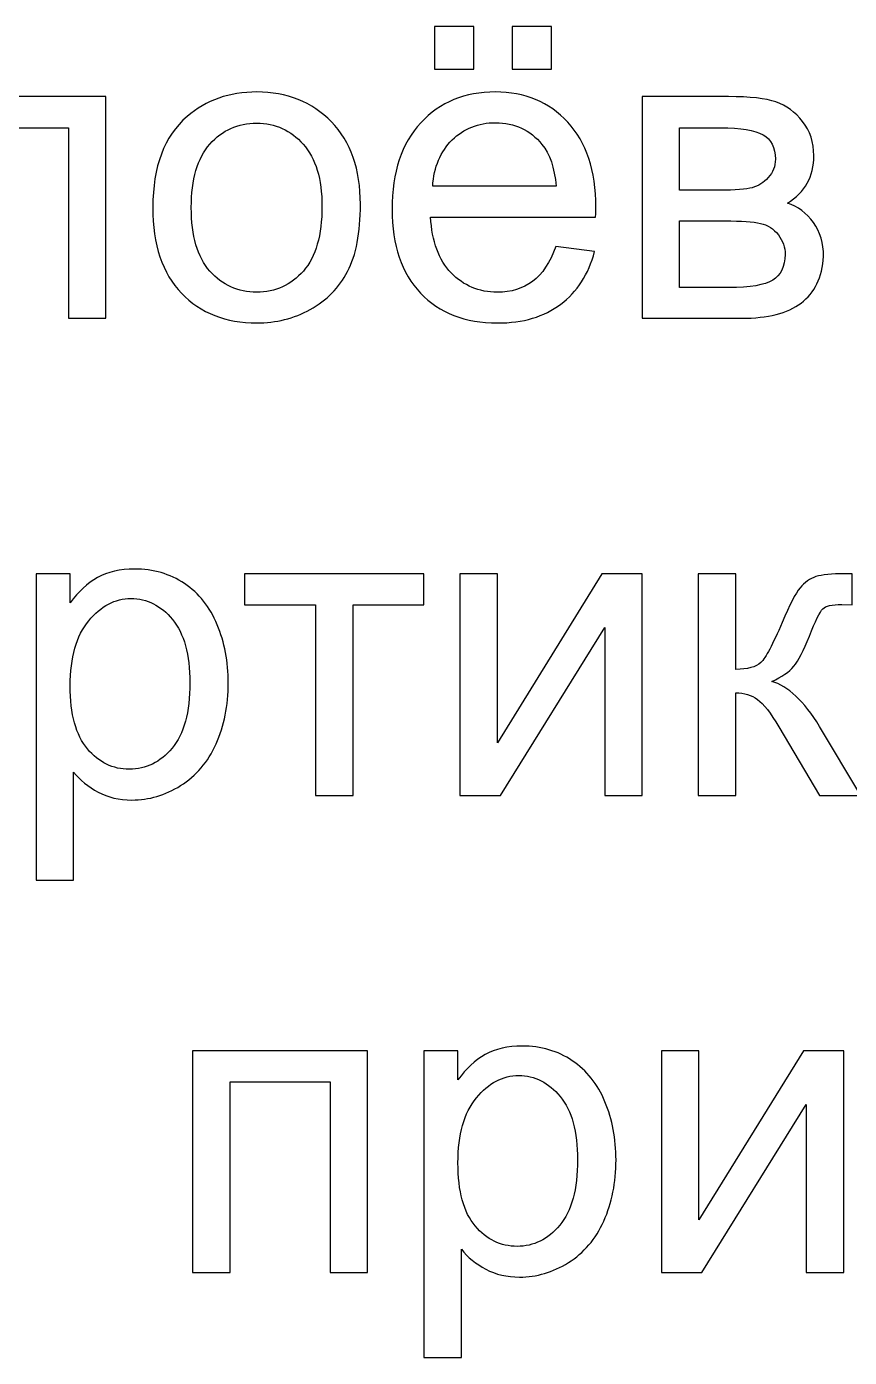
# Model space of a CAD drawing. Header units: millimetres. Extents: x -998 to 1016, y -1915 to 1914.
# Drawn here: x -760 to -715.9, y 1580.6 to 1652.1 of the extents above; entities that cross this region are included whole.
import ezdxf

# ---------------------------------------------------------------- set-up
doc = ezdxf.new("R2010")
doc.units = ezdxf.units.MM
doc.header["$MEASUREMENT"] = 0
doc.layers.add('layer 1', color=7, linetype='Continuous')

msp = doc.modelspace()

# ---------------------------------------------------------------- linework, layer by layer
at = {"layer": 'layer 1', "color": 250}
for points, knots in [([(-738.1272, 1649.7988), (-738.1272, 1649.7988), (-738.1272, 1652.0919), (-738.1272, 1652.0919), (-738.1272, 1652.0919), (-738.1272, 1652.0919), (-736.0176, 1652.0919), (-736.0176, 1652.0919), (-736.0176, 1652.0919), (-736.0176, 1652.0919), (-736.0176, 1649.7988), (-736.0176, 1649.7988), (-736.0176, 1649.7988), (-736.0176, 1649.7988), (-738.1272, 1649.7988), (-738.1272, 1649.7988)], [0, 0, 0, 0, 0.2, 0.2, 0.2, 0.2, 0.4, 0.4, 0.4, 0.4, 0.6, 0.6, 0.6, 0.6, 1, 1, 1, 1]), ([(-733.9539, 1649.7988), (-733.9539, 1649.7988), (-733.9539, 1652.0919), (-733.9539, 1652.0919), (-733.9539, 1652.0919), (-733.9539, 1652.0919), (-731.8443, 1652.0919), (-731.8443, 1652.0919), (-731.8443, 1652.0919), (-731.8443, 1652.0919), (-731.8443, 1649.7988), (-731.8443, 1649.7988), (-731.8443, 1649.7988), (-731.8443, 1649.7988), (-733.9539, 1649.7988), (-733.9539, 1649.7988)], [0, 0, 0, 0, 0.2, 0.2, 0.2, 0.2, 0.4, 0.4, 0.4, 0.4, 0.6, 0.6, 0.6, 0.6, 1, 1, 1, 1]), ([(-753.2423, 1642.3808), (-753.2423, 1644.5783), (-752.6308, 1646.2064), (-751.404, 1647.265), (-751.404, 1647.265), (-750.3836, 1648.144), (-749.1339, 1648.5835), (-747.6625, 1648.5835), (-747.6625, 1648.5835), (-746.0306, 1648.5835), (-744.693, 1648.0485), (-743.6535, 1646.9784), (-743.6535, 1646.9784), (-742.6178, 1645.9121), (-742.098, 1644.4331), (-742.098, 1642.5489), (-742.098, 1642.5489), (-742.098, 1641.0202), (-742.3273, 1639.8202), (-742.7859, 1638.945), (-742.7859, 1638.945), (-743.2445, 1638.0698), (-743.9134, 1637.3896), (-744.7924, 1636.9042), (-744.7924, 1636.9042), (-745.6675, 1636.4188), (-746.6268, 1636.1781), (-747.6625, 1636.1781), (-747.6625, 1636.1781), (-749.3288, 1636.1781), (-750.6741, 1636.7093), (-751.7021, 1637.7756), (-751.7021, 1637.7756), (-752.7302, 1638.8418), (-753.2423, 1640.3782), (-753.2423, 1642.3808)], [0, 0, 0, 0, 0.1, 0.1, 0.1, 0.1, 0.2, 0.2, 0.2, 0.2, 0.3, 0.3, 0.3, 0.3, 0.4, 0.4, 0.4, 0.4, 0.5, 0.5, 0.5, 0.5, 0.6, 0.6, 0.6, 0.6, 0.7, 0.7, 0.7, 0.7, 0.8, 0.8, 0.8, 0.8, 1, 1, 1, 1]), ([(-731.6149, 1640.2826), (-731.6149, 1640.2826), (-729.5283, 1640.0075), (-729.5283, 1640.0075), (-729.5283, 1640.0075), (-729.8531, 1638.796), (-730.4608, 1637.852), (-731.3474, 1637.1832), (-731.3474, 1637.1832), (-732.2341, 1636.5144), (-733.3653, 1636.1781), (-734.745, 1636.1781), (-734.745, 1636.1781), (-736.4801, 1636.1781), (-737.8559, 1636.7131), (-738.8725, 1637.7832), (-738.8725, 1637.7832), (-739.8891, 1638.8495), (-740.3974, 1640.3514), (-740.3974, 1642.2814), (-740.3974, 1642.2814), (-740.3974, 1644.2764), (-739.8853, 1645.828), (-738.8572, 1646.9287), (-738.8572, 1646.9287), (-737.8291, 1648.0332), (-736.4953, 1648.5835), (-734.8558, 1648.5835), (-734.8558, 1648.5835), (-733.2698, 1648.5835), (-731.9742, 1648.0446), (-730.9691, 1646.9631), (-730.9691, 1646.9631), (-729.9639, 1645.8815), (-729.4595, 1644.3605), (-729.4595, 1642.3999), (-729.4595, 1642.3999), (-729.4595, 1642.2814), (-729.4633, 1642.1018), (-729.4709, 1641.8649), (-729.4709, 1641.8649), (-729.4709, 1641.8649), (-738.3336, 1641.8649), (-738.3336, 1641.8649), (-738.3336, 1641.8649), (-738.2572, 1640.5616), (-737.8903, 1639.5603), (-737.2253, 1638.8686), (-737.2253, 1638.8686), (-736.5641, 1638.1768), (-735.7348, 1637.8291), (-734.745, 1637.8291), (-734.745, 1637.8291), (-734.0074, 1637.8291), (-733.3768, 1638.024), (-732.857, 1638.4138), (-732.857, 1638.4138), (-732.3334, 1638.8036), (-731.9207, 1639.4266), (-731.6149, 1640.2826)], [0, 0, 0, 0, 0.0625, 0.0625, 0.0625, 0.0625, 0.125, 0.125, 0.125, 0.125, 0.1875, 0.1875, 0.1875, 0.1875, 0.25, 0.25, 0.25, 0.25, 0.3125, 0.3125, 0.3125, 0.3125, 0.375, 0.375, 0.375, 0.375, 0.4375, 0.4375, 0.4375, 0.4375, 0.5, 0.5, 0.5, 0.5, 0.5625, 0.5625, 0.5625, 0.5625, 0.625, 0.625, 0.625, 0.625, 0.6875, 0.6875, 0.6875, 0.6875, 0.75, 0.75, 0.75, 0.75, 0.8125, 0.8125, 0.8125, 0.8125, 0.875, 0.875, 0.875, 0.875, 1, 1, 1, 1]), ([(-765.1357, 1648.3313), (-765.1357, 1648.3313), (-755.757, 1648.3313), (-755.757, 1648.3313), (-755.757, 1648.3313), (-755.757, 1648.3313), (-755.757, 1636.4418), (-755.757, 1636.4418), (-755.757, 1636.4418), (-755.757, 1636.4418), (-757.7749, 1636.4418), (-757.7749, 1636.4418), (-757.7749, 1636.4418), (-757.7749, 1636.4418), (-757.7749, 1646.6573), (-757.7749, 1646.6573), (-757.7749, 1646.6573), (-757.7749, 1646.6573), (-763.1178, 1646.6573), (-763.1178, 1646.6573), (-763.1178, 1646.6573), (-763.1178, 1646.6573), (-763.1178, 1640.7374), (-763.1178, 1640.7374), (-763.1178, 1640.7374), (-763.1178, 1639.3578), (-763.1636, 1638.4482), (-763.2515, 1638.0049), (-763.2515, 1638.0049), (-763.3433, 1637.5654), (-763.5878, 1637.1832), (-763.9891, 1636.8545), (-763.9891, 1636.8545), (-764.3942, 1636.5258), (-764.9752, 1636.3615), (-765.7357, 1636.3615), (-765.7357, 1636.3615), (-766.2058, 1636.3615), (-766.7485, 1636.3921), (-767.3599, 1636.4494), (-767.3599, 1636.4494), (-767.3599, 1636.4494), (-767.3599, 1638.1272), (-767.3599, 1638.1272), (-767.3599, 1638.1272), (-767.3599, 1638.1272), (-766.4771, 1638.1272), (-766.4771, 1638.1272), (-766.4771, 1638.1272), (-766.0605, 1638.1272), (-765.7624, 1638.1692), (-765.5828, 1638.2571), (-765.5828, 1638.2571), (-765.4032, 1638.3412), (-765.2847, 1638.4788), (-765.2236, 1638.666), (-765.2236, 1638.666), (-765.1662, 1638.8533), (-765.1357, 1639.461), (-765.1357, 1640.489), (-765.1357, 1640.489), (-765.1357, 1640.489), (-765.1357, 1648.3313), (-765.1357, 1648.3313)], [0, 0, 0, 0, 0.0588235, 0.0588235, 0.0588235, 0.0588235, 0.1176471, 0.1176471, 0.1176471, 0.1176471, 0.1764706, 0.1764706, 0.1764706, 0.1764706, 0.2352941, 0.2352941, 0.2352941, 0.2352941, 0.2941176, 0.2941176, 0.2941176, 0.2941176, 0.3529412, 0.3529412, 0.3529412, 0.3529412, 0.4117647, 0.4117647, 0.4117647, 0.4117647, 0.4705882, 0.4705882, 0.4705882, 0.4705882, 0.5294118, 0.5294118, 0.5294118, 0.5294118, 0.5882353, 0.5882353, 0.5882353, 0.5882353, 0.6470588, 0.6470588, 0.6470588, 0.6470588, 0.7058824, 0.7058824, 0.7058824, 0.7058824, 0.7647059, 0.7647059, 0.7647059, 0.7647059, 0.8235294, 0.8235294, 0.8235294, 0.8235294, 0.8823529, 0.8823529, 0.8823529, 0.8823529, 1, 1, 1, 1]), ([(-726.9792, 1648.3313), (-726.9792, 1648.3313), (-722.3357, 1648.3313), (-722.3357, 1648.3313), (-722.3357, 1648.3313), (-721.1968, 1648.3313), (-720.3484, 1648.2357), (-719.7904, 1648.0446), (-719.7904, 1648.0446), (-719.2363, 1647.8536), (-718.7586, 1647.5058), (-718.3611, 1646.9975), (-718.3611, 1646.9975), (-717.9598, 1646.4854), (-717.7611, 1645.8777), (-717.7611, 1645.1669), (-717.7611, 1645.1669), (-717.7611, 1644.5974), (-717.8796, 1644.1006), (-718.1127, 1643.6802), (-718.1127, 1643.6802), (-718.3496, 1643.256), (-718.7012, 1642.9006), (-719.1751, 1642.6177), (-719.1751, 1642.6177), (-718.6172, 1642.4305), (-718.1547, 1642.0827), (-717.784, 1641.5706), (-717.784, 1641.5706), (-717.4171, 1641.0623), (-717.2337, 1640.4546), (-717.2337, 1639.7552), (-717.2337, 1639.7552), (-717.3063, 1638.6278), (-717.7114, 1637.7908), (-718.4414, 1637.2482), (-718.4414, 1637.2482), (-719.1713, 1636.7016), (-720.2338, 1636.4303), (-721.6249, 1636.4303), (-721.6249, 1636.4303), (-721.6249, 1636.4303), (-726.9792, 1636.4303), (-726.9792, 1636.4303), (-726.9792, 1636.4303), (-726.9792, 1636.4303), (-726.9792, 1648.3313), (-726.9792, 1648.3313)], [0, 0, 0, 0, 0.0769231, 0.0769231, 0.0769231, 0.0769231, 0.1538462, 0.1538462, 0.1538462, 0.1538462, 0.2307692, 0.2307692, 0.2307692, 0.2307692, 0.3076923, 0.3076923, 0.3076923, 0.3076923, 0.3846154, 0.3846154, 0.3846154, 0.3846154, 0.4615385, 0.4615385, 0.4615385, 0.4615385, 0.5384615, 0.5384615, 0.5384615, 0.5384615, 0.6153846, 0.6153846, 0.6153846, 0.6153846, 0.6923077, 0.6923077, 0.6923077, 0.6923077, 0.7692308, 0.7692308, 0.7692308, 0.7692308, 0.8461538, 0.8461538, 0.8461538, 0.8461538, 1, 1, 1, 1]), ([(-751.1785, 1642.377), (-751.1785, 1640.8559), (-750.846, 1639.717), (-750.1811, 1638.9641), (-750.1811, 1638.9641), (-749.5122, 1638.2074), (-748.6753, 1637.8291), (-747.6625, 1637.8291), (-747.6625, 1637.8291), (-746.6612, 1637.8291), (-745.8281, 1638.2074), (-745.1593, 1638.968), (-745.1593, 1638.968), (-744.4943, 1639.7285), (-744.1618, 1640.8865), (-744.1618, 1642.4419), (-744.1618, 1642.4419), (-744.1618, 1643.9095), (-744.4981, 1645.0216), (-745.1669, 1645.7745), (-745.1669, 1645.7745), (-745.8357, 1646.5312), (-746.6689, 1646.9096), (-747.6625, 1646.9096), (-747.6625, 1646.9096), (-748.6753, 1646.9096), (-749.5122, 1646.5351), (-750.1811, 1645.7822), (-750.1811, 1645.7822), (-750.846, 1645.0293), (-751.1785, 1643.8942), (-751.1785, 1642.377)], [0, 0, 0, 0, 0.1111111, 0.1111111, 0.1111111, 0.1111111, 0.2222222, 0.2222222, 0.2222222, 0.2222222, 0.3333333, 0.3333333, 0.3333333, 0.3333333, 0.4444444, 0.4444444, 0.4444444, 0.4444444, 0.5555556, 0.5555556, 0.5555556, 0.5555556, 0.6666667, 0.6666667, 0.6666667, 0.6666667, 0.7777778, 0.7777778, 0.7777778, 0.7777778, 1, 1, 1, 1]), ([(-738.219, 1643.5159), (-738.219, 1643.5159), (-731.592, 1643.5159), (-731.592, 1643.5159), (-731.592, 1643.5159), (-731.6799, 1644.5172), (-731.936, 1645.2662), (-732.3525, 1645.7669), (-732.3525, 1645.7669), (-732.9908, 1646.5427), (-733.8239, 1646.9325), (-734.8443, 1646.9325), (-734.8443, 1646.9325), (-735.7692, 1646.9325), (-736.545, 1646.623), (-737.1756, 1646.0038), (-737.1756, 1646.0038), (-737.8024, 1645.3847), (-738.1502, 1644.5554), (-738.219, 1643.5159)], [0, 0, 0, 0, 0.1666667, 0.1666667, 0.1666667, 0.1666667, 0.3333333, 0.3333333, 0.3333333, 0.3333333, 0.5, 0.5, 0.5, 0.5, 0.6666667, 0.6666667, 0.6666667, 0.6666667, 1, 1, 1, 1]), ([(-724.9613, 1643.3095), (-724.9613, 1643.3095), (-722.8211, 1643.3095), (-722.8211, 1643.3095), (-722.8211, 1643.3095), (-721.9688, 1643.3095), (-721.3803, 1643.3553), (-721.0631, 1643.4432), (-721.0631, 1643.4432), (-720.7421, 1643.535), (-720.4554, 1643.7146), (-720.2032, 1643.9898), (-720.2032, 1643.9898), (-719.951, 1644.2611), (-719.8248, 1644.5898), (-719.8248, 1644.9719), (-719.8248, 1644.9719), (-719.8248, 1645.6025), (-720.0465, 1646.0382), (-720.486, 1646.2866), (-720.486, 1646.2866), (-720.9293, 1646.5351), (-721.686, 1646.6573), (-722.7561, 1646.6573), (-722.7561, 1646.6573), (-722.7561, 1646.6573), (-724.9613, 1646.6573), (-724.9613, 1646.6573), (-724.9613, 1646.6573), (-724.9613, 1646.6573), (-724.9613, 1643.3095), (-724.9613, 1643.3095)], [0, 0, 0, 0, 0.1111111, 0.1111111, 0.1111111, 0.1111111, 0.2222222, 0.2222222, 0.2222222, 0.2222222, 0.3333333, 0.3333333, 0.3333333, 0.3333333, 0.4444444, 0.4444444, 0.4444444, 0.4444444, 0.5555556, 0.5555556, 0.5555556, 0.5555556, 0.6666667, 0.6666667, 0.6666667, 0.6666667, 0.7777778, 0.7777778, 0.7777778, 0.7777778, 1, 1, 1, 1]), ([(-724.9613, 1638.0813), (-724.9613, 1638.0813), (-722.3128, 1638.0813), (-722.3128, 1638.0813), (-722.3128, 1638.0813), (-721.1739, 1638.0813), (-720.3905, 1638.2151), (-719.9662, 1638.4788), (-719.9662, 1638.4788), (-719.542, 1638.7463), (-719.3204, 1639.2011), (-719.2974, 1639.8546), (-719.2974, 1639.8546), (-719.2974, 1640.233), (-719.4197, 1640.5884), (-719.6643, 1640.9132), (-719.6643, 1640.9132), (-719.9127, 1641.2381), (-720.2338, 1641.4445), (-720.6274, 1641.5285), (-720.6274, 1641.5285), (-721.021, 1641.6164), (-721.6555, 1641.6585), (-722.5268, 1641.6585), (-722.5268, 1641.6585), (-722.5268, 1641.6585), (-724.9613, 1641.6585), (-724.9613, 1641.6585), (-724.9613, 1641.6585), (-724.9613, 1641.6585), (-724.9613, 1638.0813), (-724.9613, 1638.0813)], [0, 0, 0, 0, 0.1111111, 0.1111111, 0.1111111, 0.1111111, 0.2222222, 0.2222222, 0.2222222, 0.2222222, 0.3333333, 0.3333333, 0.3333333, 0.3333333, 0.4444444, 0.4444444, 0.4444444, 0.4444444, 0.5555556, 0.5555556, 0.5555556, 0.5555556, 0.6666667, 0.6666667, 0.6666667, 0.6666667, 0.7777778, 0.7777778, 0.7777778, 0.7777778, 1, 1, 1, 1]), ([(-759.5102, 1606.2498), (-759.5102, 1606.2498), (-759.5102, 1622.714), (-759.5102, 1622.714), (-759.5102, 1622.714), (-759.5102, 1622.714), (-757.6757, 1622.714), (-757.6757, 1622.714), (-757.6757, 1622.714), (-757.6757, 1622.714), (-757.6757, 1621.1509), (-757.6757, 1621.1509), (-757.6757, 1621.1509), (-757.2439, 1621.7547), (-756.7547, 1622.2095), (-756.2082, 1622.5114), (-756.2082, 1622.5114), (-755.6655, 1622.8133), (-755.0043, 1622.9662), (-754.2285, 1622.9662), (-754.2285, 1622.9662), (-753.2119, 1622.9662), (-752.3176, 1622.7063), (-751.5418, 1622.1828), (-751.5418, 1622.1828), (-750.766, 1621.663), (-750.1812, 1620.9254), (-749.7838, 1619.9776), (-749.7838, 1619.9776), (-749.3901, 1619.026), (-749.1914, 1617.9865), (-749.1914, 1616.8514), (-749.1914, 1616.8514), (-749.1914, 1615.6399), (-749.4093, 1614.5469), (-749.8449, 1613.5723), (-749.8449, 1613.5723), (-750.2806, 1612.6016), (-750.915, 1611.8563), (-751.7482, 1611.3366), (-751.7482, 1611.3366), (-752.5775, 1610.8206), (-753.4527, 1610.5608), (-754.3699, 1610.5608), (-754.3699, 1610.5608), (-755.0425, 1610.5608), (-755.6464, 1610.7022), (-756.1776, 1610.985), (-756.1776, 1610.985), (-756.7126, 1611.2678), (-757.1483, 1611.6232), (-757.4923, 1612.0551), (-757.4923, 1612.0551), (-757.4923, 1612.0551), (-757.4923, 1606.2498), (-757.4923, 1606.2498), (-757.4923, 1606.2498), (-757.4923, 1606.2498), (-759.5102, 1606.2498), (-759.5102, 1606.2498)], [0, 0, 0, 0, 0.0625, 0.0625, 0.0625, 0.0625, 0.125, 0.125, 0.125, 0.125, 0.1875, 0.1875, 0.1875, 0.1875, 0.25, 0.25, 0.25, 0.25, 0.3125, 0.3125, 0.3125, 0.3125, 0.375, 0.375, 0.375, 0.375, 0.4375, 0.4375, 0.4375, 0.4375, 0.5, 0.5, 0.5, 0.5, 0.5625, 0.5625, 0.5625, 0.5625, 0.625, 0.625, 0.625, 0.625, 0.6875, 0.6875, 0.6875, 0.6875, 0.75, 0.75, 0.75, 0.75, 0.8125, 0.8125, 0.8125, 0.8125, 0.875, 0.875, 0.875, 0.875, 1, 1, 1, 1]), ([(-748.3163, 1622.714), (-748.3163, 1622.714), (-738.6854, 1622.714), (-738.6854, 1622.714), (-738.6854, 1622.714), (-738.6854, 1622.714), (-738.6854, 1621.04), (-738.6854, 1621.04), (-738.6854, 1621.04), (-738.6854, 1621.04), (-742.4919, 1621.04), (-742.4919, 1621.04), (-742.4919, 1621.04), (-742.4919, 1621.04), (-742.4919, 1610.813), (-742.4919, 1610.813), (-742.4919, 1610.813), (-742.4919, 1610.813), (-744.5098, 1610.813), (-744.5098, 1610.813), (-744.5098, 1610.813), (-744.5098, 1610.813), (-744.5098, 1621.04), (-744.5098, 1621.04), (-744.5098, 1621.04), (-744.5098, 1621.04), (-748.3163, 1621.04), (-748.3163, 1621.04), (-748.3163, 1621.04), (-748.3163, 1621.04), (-748.3163, 1622.714), (-748.3163, 1622.714)], [0, 0, 0, 0, 0.1111111, 0.1111111, 0.1111111, 0.1111111, 0.2222222, 0.2222222, 0.2222222, 0.2222222, 0.3333333, 0.3333333, 0.3333333, 0.3333333, 0.4444444, 0.4444444, 0.4444444, 0.4444444, 0.5555556, 0.5555556, 0.5555556, 0.5555556, 0.6666667, 0.6666667, 0.6666667, 0.6666667, 0.7777778, 0.7777778, 0.7777778, 0.7777778, 1, 1, 1, 1]), ([(-736.7593, 1622.714), (-736.7593, 1622.714), (-734.7414, 1622.714), (-734.7414, 1622.714), (-734.7414, 1622.714), (-734.7414, 1622.714), (-734.7414, 1613.6373), (-734.7414, 1613.6373), (-734.7414, 1613.6373), (-734.7414, 1613.6373), (-729.1349, 1622.714), (-729.1349, 1622.714), (-729.1349, 1622.714), (-729.1349, 1622.714), (-726.9679, 1622.714), (-726.9679, 1622.714), (-726.9679, 1622.714), (-726.9679, 1622.714), (-726.9679, 1610.813), (-726.9679, 1610.813), (-726.9679, 1610.813), (-726.9679, 1610.813), (-728.9858, 1610.813), (-728.9858, 1610.813), (-728.9858, 1610.813), (-728.9858, 1610.813), (-728.9858, 1619.8324), (-728.9858, 1619.8324), (-728.9858, 1619.8324), (-728.9858, 1619.8324), (-734.5847, 1610.813), (-734.5847, 1610.813), (-734.5847, 1610.813), (-734.5847, 1610.813), (-736.7593, 1610.813), (-736.7593, 1610.813), (-736.7593, 1610.813), (-736.7593, 1610.813), (-736.7593, 1622.714), (-736.7593, 1622.714)], [0, 0, 0, 0, 0.0909091, 0.0909091, 0.0909091, 0.0909091, 0.1818182, 0.1818182, 0.1818182, 0.1818182, 0.2727273, 0.2727273, 0.2727273, 0.2727273, 0.3636364, 0.3636364, 0.3636364, 0.3636364, 0.4545455, 0.4545455, 0.4545455, 0.4545455, 0.5454545, 0.5454545, 0.5454545, 0.5454545, 0.6363636, 0.6363636, 0.6363636, 0.6363636, 0.7272727, 0.7272727, 0.7272727, 0.7272727, 0.8181818, 0.8181818, 0.8181818, 0.8181818, 1, 1, 1, 1]), ([(-723.9716, 1622.714), (-723.9716, 1622.714), (-721.9537, 1622.714), (-721.9537, 1622.714), (-721.9537, 1622.714), (-721.9537, 1622.714), (-721.9537, 1617.5775), (-721.9537, 1617.5775), (-721.9537, 1617.5775), (-721.3117, 1617.5775), (-720.8607, 1617.6998), (-720.6008, 1617.9482), (-720.6008, 1617.9482), (-720.3448, 1618.1928), (-719.9664, 1618.9075), (-719.4619, 1620.0961), (-719.4619, 1620.0961), (-719.0645, 1621.0362), (-718.7434, 1621.6554), (-718.4988, 1621.9534), (-718.4988, 1621.9534), (-718.2504, 1622.2515), (-717.9676, 1622.4541), (-717.6466, 1622.5573), (-717.6466, 1622.5573), (-717.3217, 1622.6605), (-716.8058, 1622.714), (-716.0988, 1622.714), (-716.0988, 1622.714), (-716.0988, 1622.714), (-715.6937, 1622.714), (-715.6937, 1622.714), (-715.6937, 1622.714), (-715.6937, 1622.714), (-715.6937, 1621.0515), (-715.6937, 1621.0515), (-715.6937, 1621.0515), (-715.6937, 1621.0515), (-716.2555, 1621.063), (-716.2555, 1621.063), (-716.2555, 1621.063), (-716.7867, 1621.063), (-717.1268, 1620.9827), (-717.2759, 1620.826), (-717.2759, 1620.826), (-717.4326, 1620.6617), (-717.6733, 1620.1725), (-717.9944, 1619.3585), (-717.9944, 1619.3585), (-718.3001, 1618.5788), (-718.5791, 1618.04), (-718.8352, 1617.7419), (-718.8352, 1617.7419), (-719.0874, 1617.4438), (-719.481, 1617.1724), (-720.0123, 1616.924), (-720.0123, 1616.924), (-719.1447, 1616.6909), (-718.2886, 1615.8845), (-717.4479, 1614.501), (-717.4479, 1614.501), (-717.4479, 1614.501), (-715.2351, 1610.813), (-715.2351, 1610.813), (-715.2351, 1610.813), (-715.2351, 1610.813), (-717.4517, 1610.813), (-717.4517, 1610.813), (-717.4517, 1610.813), (-717.4517, 1610.813), (-719.6339, 1614.4895), (-719.6339, 1614.4895), (-719.6339, 1614.4895), (-720.0734, 1615.2348), (-720.4556, 1615.724), (-720.7804, 1615.9609), (-720.7804, 1615.9609), (-721.1091, 1616.1979), (-721.4989, 1616.3163), (-721.9537, 1616.3163), (-721.9537, 1616.3163), (-721.9537, 1616.3163), (-721.9537, 1610.813), (-721.9537, 1610.813), (-721.9537, 1610.813), (-721.9537, 1610.813), (-723.9716, 1610.813), (-723.9716, 1610.813), (-723.9716, 1610.813), (-723.9716, 1610.813), (-723.9716, 1622.714), (-723.9716, 1622.714)], [0, 0, 0, 0, 0.0416667, 0.0416667, 0.0416667, 0.0416667, 0.0833333, 0.0833333, 0.0833333, 0.0833333, 0.125, 0.125, 0.125, 0.125, 0.1666667, 0.1666667, 0.1666667, 0.1666667, 0.2083333, 0.2083333, 0.2083333, 0.2083333, 0.25, 0.25, 0.25, 0.25, 0.2916667, 0.2916667, 0.2916667, 0.2916667, 0.3333333, 0.3333333, 0.3333333, 0.3333333, 0.375, 0.375, 0.375, 0.375, 0.4166667, 0.4166667, 0.4166667, 0.4166667, 0.4583333, 0.4583333, 0.4583333, 0.4583333, 0.5, 0.5, 0.5, 0.5, 0.5416667, 0.5416667, 0.5416667, 0.5416667, 0.5833333, 0.5833333, 0.5833333, 0.5833333, 0.625, 0.625, 0.625, 0.625, 0.6666667, 0.6666667, 0.6666667, 0.6666667, 0.7083333, 0.7083333, 0.7083333, 0.7083333, 0.75, 0.75, 0.75, 0.75, 0.7916667, 0.7916667, 0.7916667, 0.7916667, 0.8333333, 0.8333333, 0.8333333, 0.8333333, 0.875, 0.875, 0.875, 0.875, 0.9166667, 0.9166667, 0.9166667, 0.9166667, 1, 1, 1, 1]), ([(-757.6757, 1616.6909), (-757.6757, 1615.166), (-757.3662, 1614.0386), (-756.7509, 1613.3086), (-756.7509, 1613.3086), (-756.1317, 1612.5787), (-755.3827, 1612.2118), (-754.5037, 1612.2118), (-754.5037, 1612.2118), (-753.6094, 1612.2118), (-752.845, 1612.5901), (-752.2106, 1613.3468), (-752.2106, 1613.3468), (-751.5724, 1614.1035), (-751.2552, 1615.273), (-751.2552, 1616.859), (-751.2552, 1616.859), (-751.2552, 1618.3725), (-751.5647, 1619.5037), (-752.1877, 1620.2566), (-752.1877, 1620.2566), (-752.8106, 1621.0095), (-753.552, 1621.384), (-754.4158, 1621.384), (-754.4158, 1621.384), (-755.2718, 1621.384), (-756.0286, 1620.9827), (-756.6859, 1620.184), (-756.6859, 1620.184), (-757.3471, 1619.3814), (-757.6757, 1618.2196), (-757.6757, 1616.6909)], [0, 0, 0, 0, 0.1111111, 0.1111111, 0.1111111, 0.1111111, 0.2222222, 0.2222222, 0.2222222, 0.2222222, 0.3333333, 0.3333333, 0.3333333, 0.3333333, 0.4444444, 0.4444444, 0.4444444, 0.4444444, 0.5555556, 0.5555556, 0.5555556, 0.5555556, 0.6666667, 0.6666667, 0.6666667, 0.6666667, 0.7777778, 0.7777778, 0.7777778, 0.7777778, 1, 1, 1, 1]), ([(-738.697, 1580.6325), (-738.697, 1580.6325), (-738.697, 1597.0967), (-738.697, 1597.0967), (-738.697, 1597.0967), (-738.697, 1597.0967), (-736.8625, 1597.0967), (-736.8625, 1597.0967), (-736.8625, 1597.0967), (-736.8625, 1597.0967), (-736.8625, 1595.5336), (-736.8625, 1595.5336), (-736.8625, 1595.5336), (-736.4307, 1596.1374), (-735.9415, 1596.5922), (-735.395, 1596.8941), (-735.395, 1596.8941), (-734.8523, 1597.196), (-734.1911, 1597.3489), (-733.4153, 1597.3489), (-733.4153, 1597.3489), (-732.3987, 1597.3489), (-731.5044, 1597.089), (-730.7286, 1596.5655), (-730.7286, 1596.5655), (-729.9528, 1596.0457), (-729.368, 1595.3081), (-728.9706, 1594.3603), (-728.9706, 1594.3603), (-728.5769, 1593.4087), (-728.3782, 1592.3692), (-728.3782, 1591.2341), (-728.3782, 1591.2341), (-728.3782, 1590.0226), (-728.5961, 1588.9296), (-729.0317, 1587.955), (-729.0317, 1587.955), (-729.4674, 1586.9843), (-730.1018, 1586.239), (-730.935, 1585.7193), (-730.935, 1585.7193), (-731.7643, 1585.2033), (-732.6395, 1584.9435), (-733.5567, 1584.9435), (-733.5567, 1584.9435), (-734.2293, 1584.9435), (-734.8332, 1585.0849), (-735.3644, 1585.3677), (-735.3644, 1585.3677), (-735.8994, 1585.6505), (-736.3351, 1586.0059), (-736.6791, 1586.4378), (-736.6791, 1586.4378), (-736.6791, 1586.4378), (-736.6791, 1580.6325), (-736.6791, 1580.6325), (-736.6791, 1580.6325), (-736.6791, 1580.6325), (-738.697, 1580.6325), (-738.697, 1580.6325)], [0, 0, 0, 0, 0.0625, 0.0625, 0.0625, 0.0625, 0.125, 0.125, 0.125, 0.125, 0.1875, 0.1875, 0.1875, 0.1875, 0.25, 0.25, 0.25, 0.25, 0.3125, 0.3125, 0.3125, 0.3125, 0.375, 0.375, 0.375, 0.375, 0.4375, 0.4375, 0.4375, 0.4375, 0.5, 0.5, 0.5, 0.5, 0.5625, 0.5625, 0.5625, 0.5625, 0.625, 0.625, 0.625, 0.625, 0.6875, 0.6875, 0.6875, 0.6875, 0.75, 0.75, 0.75, 0.75, 0.8125, 0.8125, 0.8125, 0.8125, 0.875, 0.875, 0.875, 0.875, 1, 1, 1, 1]), ([(-751.1139, 1597.0967), (-751.1139, 1597.0967), (-741.7123, 1597.0967), (-741.7123, 1597.0967), (-741.7123, 1597.0967), (-741.7123, 1597.0967), (-741.7123, 1585.1957), (-741.7123, 1585.1957), (-741.7123, 1585.1957), (-741.7123, 1585.1957), (-743.7302, 1585.1957), (-743.7302, 1585.1957), (-743.7302, 1585.1957), (-743.7302, 1585.1957), (-743.7302, 1595.4227), (-743.7302, 1595.4227), (-743.7302, 1595.4227), (-743.7302, 1595.4227), (-749.096, 1595.4227), (-749.096, 1595.4227), (-749.096, 1595.4227), (-749.096, 1595.4227), (-749.096, 1585.1957), (-749.096, 1585.1957), (-749.096, 1585.1957), (-749.096, 1585.1957), (-751.1139, 1585.1957), (-751.1139, 1585.1957), (-751.1139, 1585.1957), (-751.1139, 1585.1957), (-751.1139, 1597.0967), (-751.1139, 1597.0967)], [0, 0, 0, 0, 0.1111111, 0.1111111, 0.1111111, 0.1111111, 0.2222222, 0.2222222, 0.2222222, 0.2222222, 0.3333333, 0.3333333, 0.3333333, 0.3333333, 0.4444444, 0.4444444, 0.4444444, 0.4444444, 0.5555556, 0.5555556, 0.5555556, 0.5555556, 0.6666667, 0.6666667, 0.6666667, 0.6666667, 0.7777778, 0.7777778, 0.7777778, 0.7777778, 1, 1, 1, 1]), ([(-725.9438, 1597.0967), (-725.9438, 1597.0967), (-723.9259, 1597.0967), (-723.9259, 1597.0967), (-723.9259, 1597.0967), (-723.9259, 1597.0967), (-723.9259, 1588.02), (-723.9259, 1588.02), (-723.9259, 1588.02), (-723.9259, 1588.02), (-718.3194, 1597.0967), (-718.3194, 1597.0967), (-718.3194, 1597.0967), (-718.3194, 1597.0967), (-716.1524, 1597.0967), (-716.1524, 1597.0967), (-716.1524, 1597.0967), (-716.1524, 1597.0967), (-716.1524, 1585.1957), (-716.1524, 1585.1957), (-716.1524, 1585.1957), (-716.1524, 1585.1957), (-718.1703, 1585.1957), (-718.1703, 1585.1957), (-718.1703, 1585.1957), (-718.1703, 1585.1957), (-718.1703, 1594.2151), (-718.1703, 1594.2151), (-718.1703, 1594.2151), (-718.1703, 1594.2151), (-723.7692, 1585.1957), (-723.7692, 1585.1957), (-723.7692, 1585.1957), (-723.7692, 1585.1957), (-725.9438, 1585.1957), (-725.9438, 1585.1957), (-725.9438, 1585.1957), (-725.9438, 1585.1957), (-725.9438, 1597.0967), (-725.9438, 1597.0967)], [0, 0, 0, 0, 0.0909091, 0.0909091, 0.0909091, 0.0909091, 0.1818182, 0.1818182, 0.1818182, 0.1818182, 0.2727273, 0.2727273, 0.2727273, 0.2727273, 0.3636364, 0.3636364, 0.3636364, 0.3636364, 0.4545455, 0.4545455, 0.4545455, 0.4545455, 0.5454545, 0.5454545, 0.5454545, 0.5454545, 0.6363636, 0.6363636, 0.6363636, 0.6363636, 0.7272727, 0.7272727, 0.7272727, 0.7272727, 0.8181818, 0.8181818, 0.8181818, 0.8181818, 1, 1, 1, 1]), ([(-736.8625, 1591.0736), (-736.8625, 1589.5487), (-736.553, 1588.4213), (-735.9377, 1587.6913), (-735.9377, 1587.6913), (-735.3185, 1586.9614), (-734.5695, 1586.5945), (-733.6905, 1586.5945), (-733.6905, 1586.5945), (-732.7962, 1586.5945), (-732.0318, 1586.9728), (-731.3974, 1587.7295), (-731.3974, 1587.7295), (-730.7592, 1588.4862), (-730.442, 1589.6557), (-730.442, 1591.2417), (-730.442, 1591.2417), (-730.442, 1592.7552), (-730.7515, 1593.8864), (-731.3745, 1594.6393), (-731.3745, 1594.6393), (-731.9974, 1595.3922), (-732.7388, 1595.7667), (-733.6026, 1595.7667), (-733.6026, 1595.7667), (-734.4586, 1595.7667), (-735.2154, 1595.3654), (-735.8727, 1594.5667), (-735.8727, 1594.5667), (-736.5339, 1593.7641), (-736.8625, 1592.6023), (-736.8625, 1591.0736)], [0, 0, 0, 0, 0.1111111, 0.1111111, 0.1111111, 0.1111111, 0.2222222, 0.2222222, 0.2222222, 0.2222222, 0.3333333, 0.3333333, 0.3333333, 0.3333333, 0.4444444, 0.4444444, 0.4444444, 0.4444444, 0.5555556, 0.5555556, 0.5555556, 0.5555556, 0.6666667, 0.6666667, 0.6666667, 0.6666667, 0.7777778, 0.7777778, 0.7777778, 0.7777778, 1, 1, 1, 1])]:
    msp.add_open_spline(points, degree=3, knots=knots, dxfattribs=at)

doc.saveas('drawing.dxf')
